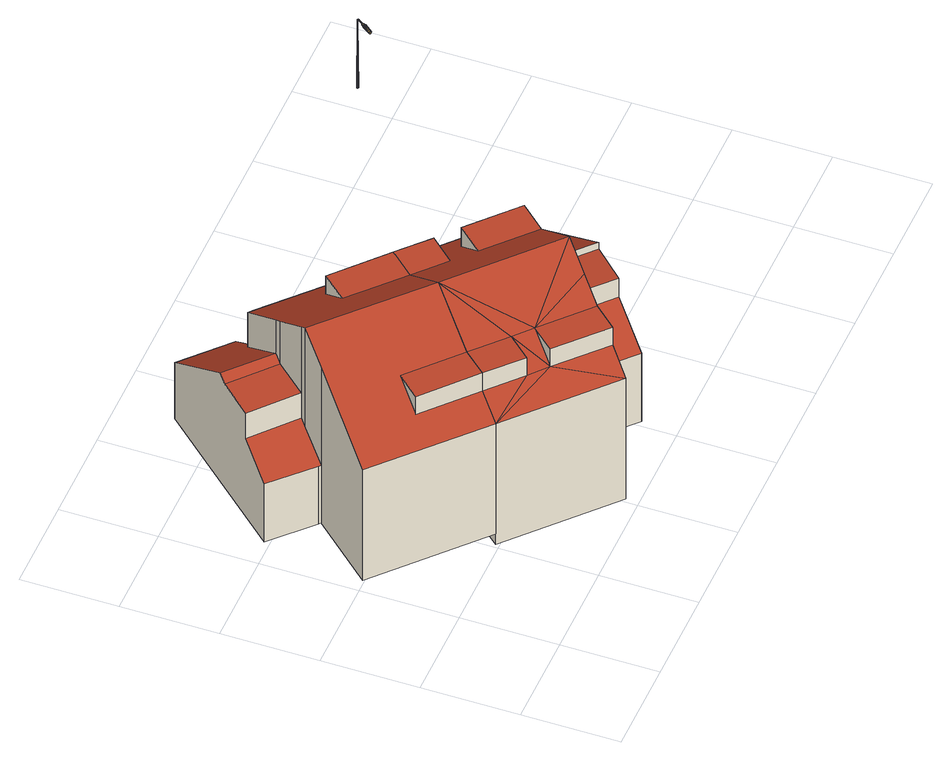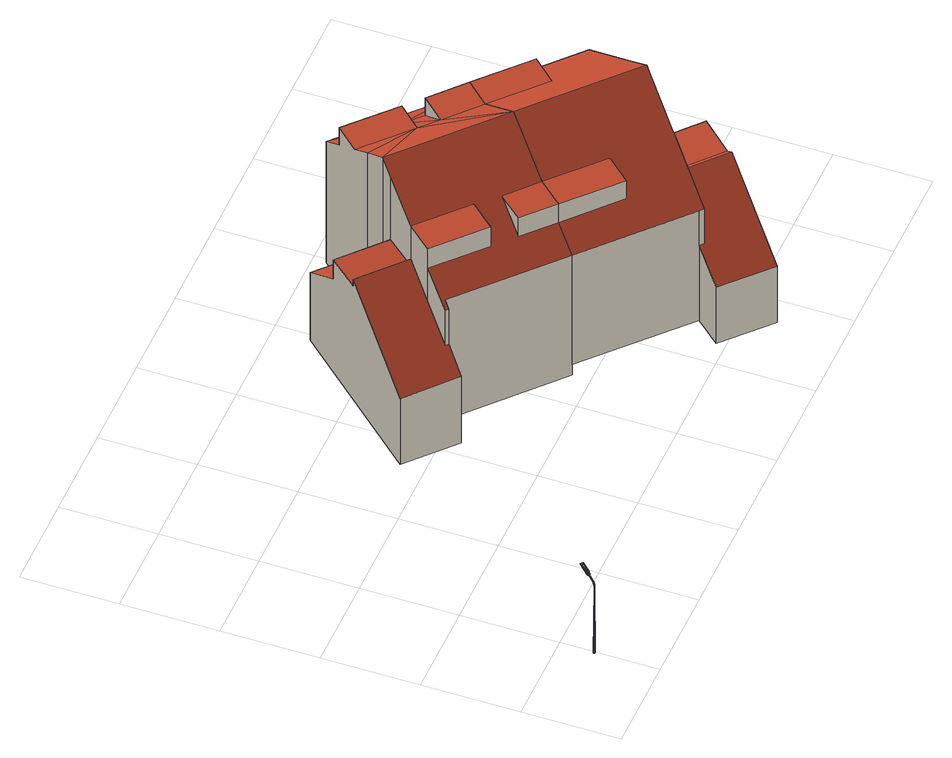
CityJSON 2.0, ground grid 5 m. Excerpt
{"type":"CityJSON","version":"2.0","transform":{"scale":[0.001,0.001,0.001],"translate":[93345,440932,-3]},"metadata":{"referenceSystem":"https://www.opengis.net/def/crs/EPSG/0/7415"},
"CityObjects":{
"building1":{"type":"Building","attributes":{"yearOfConstruction":1935,"hoogste_bouwlaag":2,"statusOmschr":"Pand in gebruik","aantalBouwlagen":3,"laagste_bouwlaag":0,"typeOmschr":"half vrijstaand","class":"Pand"},"address":[{"CountryName":"Nederland","LocalityName":"Rotterdam","ThoroughfareNumber":"2","ThoroughfareName":"Wilgenoord","PostalCode":"3054AW"}],"geometry":[{"type":"Solid","lod":"2","boundaries":[[[[0,1,2,3,4,5,6,7,8]],[[9,10,11,12]],[[13,14,15,16,17,18,19,20,21]],[[14,13,22,23]],[[24,25,26,27]],[[28,29,30,31,32,33,16,15,27,26,34,35]],[[36,37,38,39,40,41]],[[39,38,10,9]],[[42,43,44,45,46,47]],[[9,12,33,32]],[[42,47,17,16]],[[40,39,31,30]],[[39,9,32,31]],[[12,43,42,16,33]],[[47,5,4,18,17]],[[12,11,44,43]],[[23,22,21,20]],[[35,34,25,24]],[[41,40,30,29]],[[28,2,1,41,29]],[[47,46,6,5]],[[46,45,7,6]],[[38,37,8,7,45,44,11,10]],[[0,8,37,36]],[[36,41,1,0]],[[27,15,14,23,20,19,3,2,28,35,24]],[[19,18,4,3]],[[13,21,22]],[[25,34,26]]]],"semantics":{"surfaces":[{"type":"GroundSurface"},{"type":"RoofSurface"},{"type":"WallSurface"}],"values":[[0,1,1,1,1,1,1,1,1,2,2,2,2,2,2,2,2,2,2,2,2,2,2,2,2,2,2,2,2]]}}]},
"building2":{"type":"Building","attributes":{"yearOfConstruction":1935,"hoogste_bouwlaag":2,"statusOmschr":"Pand in gebruik","aantalBouwlagen":3,"laagste_bouwlaag":0,"typeOmschr":"half vrijstaand","class":"Pand"},"address":[{"CountryName":"Nederland","LocalityName":"Rotterdam","ThoroughfareNumber":"1","ThoroughfareName":"Wilgenoord","PostalCode":"3054AW"}],"geometry":[{"type":"Solid","lod":"2","boundaries":[[[[48,49,50,51,52,53,54,55]],[[56,24,27,57]],[[58,59,60,61]],[[62,63,64,65]],[[66,67,68,69]],[[70,14,23,71]],[[72,73,74,75,76]],[[77,78,79,28,35,80,57,27,15,81,82,65,64,83,84]],[[85,86,87,88,89,90,91]],[[92,93,94]],[[95,20,19]],[[70,95,93]],[[67,15,70]],[[67,70,93]],[[81,15,67]],[[81,67,96]],[[96,67,66]],[[93,95,19]],[[94,93,19]],[[15,14,70]],[[80,35,24,56]],[[61,60,73,72]],[[90,89,59,58]],[[84,83,63,62]],[[69,68,93,92]],[[71,23,20,95]],[[81,96,75,74]],[[77,84,88,87]],[[60,82,81,74,73]],[[89,65,82,60,59]],[[84,62,65,89,88]],[[66,69,92,94,51,50,75,96]],[[87,86,78,77]],[[58,61,72,76,49,48,91,90]],[[76,75,50,49]],[[94,19,52,51]],[[27,24,35,28,53,52,19,20,23,14,15]],[[54,53,28,79]],[[85,55,54,79,78,86]],[[48,55,85,91]],[[56,57,80]],[[63,83,64]],[[67,93,68]],[[70,71,95]]]],"semantics":{"surfaces":[{"type":"GroundSurface"},{"type":"RoofSurface"},{"type":"WallSurface"}],"values":[[0,1,1,1,1,1,1,1,1,1,1,1,1,1,1,1,1,1,1,1,2,2,2,2,2,2,2,2,2,2,2,2,2,2,2,2,2,2,2,2,2,2,2,2]]}}]},
"cityfurniture1":{"type":"CityFurniture","attributes":{"Lichtpunttype":"Straatverlichting","Brondatum":"12-06-2019","Buurt_nummer":"62","Masttype":"MAST 6M LPH 6M ST VERJ D89 B1","Lamptype":"SON PRO E 50W E27","Buurtnaam":"Hillegersberg Noord","Nummer":"3","Geplaatst_op":"01-01-1998","Wijknummer":"6","Nivo":"0","Datum_laatste_mutatie":"07-06-2019","Straatnaam":"Wilgenoord","Thema":"Lichtmasten","Beheerobject":"23442/OVL-003","Armatuurtype":"490 SGS 203 1X SON 50W <NB>","Objecthoogte":"6","Klasse":"Tertiaire weg","Wijknaam":"Hillegersberg-Schiebroek","class":"Paal","function":"Lichtmast"},"geometry":[{"type":"MultiSurface","lod":"2","boundaries":[[[97,98,99,100,101,102]],[[103,104,105,106,107,108]],[[109,110,111,112,113,114]],[[115,116,117,118,119,120]],[[113,112,111,121,122,123]],[[108,107,106,124,125,126]],[[127,128,117,116,115,129]],[[120,119,118,130,131,132]],[[133,134,135,136]],[[137,138,139,128,127,129]],[[140,141,142,143,144,145]],[[111,146,147,121]],[[148,149,150,151]],[[152,153,142,141,140,154]],[[117,155,156,118]],[[146,157,158,147]],[[159,145,149,148]],[[123,122,121,99,98,97]],[[160,161,162,105,104,103]],[[106,163,164,124]],[[165,166,153,152,154,167]],[[168,102,169,170]],[[171,172,173,163]],[[158,174,175,176]],[[174,177,178,175]],[[179,168,170,180]],[[143,181,133,182]],[[134,179,180,135]],[[145,144,143,182,183,149]],[[177,103,108,178]],[[105,171,163,106]],[[184,185,186,187]],[[147,158,176,188]],[[182,133,136,189]],[[190,191,192,193]],[[194,195,196,197]],[[157,198,174,158]],[[199,120,132,200]],[[172,184,187,173]],[[121,147,188,99]],[[193,192,201,202]],[[156,193,202,203]],[[204,113,123,205]],[[206,160,103,177]],[[118,156,203,130]],[[192,148,151,201]],[[207,208,209,210]],[[185,129,115,186]],[[178,108,126,211]],[[195,212,213,196]],[[99,188,214,100]],[[191,159,148,192]],[[176,175,215,216]],[[149,183,182,189,217,150]],[[173,187,208,207]],[[124,164,218,219]],[[164,207,210,218]],[[163,173,207,164]],[[208,199,200,209]],[[220,221,222,223]],[[224,225,168,179]],[[187,186,199,208]],[[188,176,216,214]],[[212,204,205,213]],[[226,227,228,229]],[[155,190,193,156]],[[230,231,232,233]],[[221,234,235,222]],[[236,114,113,204]],[[181,237,134,133]],[[237,224,179,134]],[[198,206,177,174]],[[238,239,137,240]],[[241,238,240,242]],[[243,244,245,246]],[[110,247,146,111]],[[248,249,239,238]],[[233,232,250,251]],[[175,178,211,215]],[[186,115,120,199]],[[225,97,102,168]],[[232,241,242,250]],[[252,253,254,255]],[[256,257,195,194]],[[258,248,238,241]],[[259,154,140,260]],[[261,262,191,190]],[[244,263,264,245]],[[265,266,267,268]],[[128,269,155,117]],[[242,240,185,184]],[[153,194,197,142]],[[247,270,157,146]],[[229,228,271,272]],[[251,250,172,171]],[[273,274,220,275]],[[268,267,262,261]],[[253,276,277,254]],[[260,140,145,159]],[[250,242,184,172]],[[266,278,259,267]],[[263,252,255,264]],[[278,167,154,259]],[[279,265,268,280]],[[142,197,181,143]],[[281,230,233,282]],[[270,283,198,157]],[[283,284,206,198]],[[285,236,204,212]],[[139,280,269,128]],[[267,259,260,262]],[[213,205,225,224]],[[205,123,97,225]],[[196,213,224,237]],[[262,260,159,191]],[[166,256,194,153]],[[257,285,212,195]],[[240,137,129,185]],[[269,261,190,155]],[[284,286,160,206]],[[162,251,171,105]],[[280,268,261,269]],[[197,196,237,181]],[[287,288,289,290]],[[291,292,293,294]],[[295,296,297,298]],[[274,299,221,220]],[[300,301,265,279]],[[302,303,304,305,306,307]],[[308,309,299,274]],[[310,311,312,313]],[[314,307,306,315]],[[316,317,318,319]],[[320,310,313,321]],[[322,287,290,323]],[[317,324,325,318]],[[324,326,327,325]],[[328,329,252,263]],[[303,320,321,304]],[[330,300,279,331]],[[332,333,334,335]],[[336,337,338,339]],[[299,340,234,221]],[[288,291,294,289]],[[292,341,342,293]],[[343,328,263,244]],[[272,271,167,278]],[[342,344,298,345,346,347]],[[276,348,349,350,351,277]],[[249,352,330,331,353,239]],[[354,336,339,355]],[[311,332,335,312]],[[356,295,298,344,342,341]],[[357,358,281,282,359,286]],[[360,323,361,362,363,364]],[[365,308,274,273]],[[366,343,244,243]],[[367,364,363,340]],[[309,367,340,299]],[[368,365,273,349]],[[369,370,330,352,249,371]],[[372,373,374,281,358,357]],[[375,272,278,266]],[[376,377,276,253]],[[331,279,280,139]],[[378,368,349,348,276,377]],[[379,380,227,226]],[[353,331,139,138,137,239]],[[381,379,226,382]],[[223,222,283,270]],[[234,372,357,235]],[[329,376,253,252]],[[301,375,266,265]],[[340,363,372,234]],[[383,384,385,386]],[[387,388,256,166]],[[362,361,374,373,372,363]],[[389,371,249,248]],[[390,391,110,109,114,392]],[[289,294,393,384]],[[394,389,248,258]],[[393,395,389,394]],[[374,386,230,281]],[[323,290,383,361]],[[384,393,394,385]],[[294,293,395,393]],[[293,342,347,395]],[[290,289,384,383]],[[395,347,371,389]],[[388,396,257,256]],[[361,383,386,374]],[[386,385,231,230]],[[246,245,388,387]],[[370,397,300,330]],[[222,235,284,283]],[[254,277,392,398]],[[399,398,236,285]],[[255,254,398,399]],[[264,255,399,396]],[[385,394,258,231]],[[359,282,162,161,160,286]],[[231,258,241,232]],[[235,357,286,284]],[[282,233,251,162]],[[396,399,285,257]],[[398,392,114,236]],[[245,264,396,388]],[[400,223,270,247]],[[401,382,402,403]],[[402,229,272,375]],[[346,345,370,369,371,347]],[[397,403,301,300]],[[297,404,401,405]],[[275,220,223,400]],[[298,297,405,345]],[[391,400,247,110]],[[349,273,275,350]],[[345,405,397,370]],[[351,350,391,390,392,277]],[[404,381,382,401]],[[382,226,229,402]],[[406,314,315,407]],[[350,275,400,391]],[[405,401,403,397]],[[403,402,375,301]],[[214,216,408,409]],[[126,125,124,219,410,411]],[[150,217,189,412,413,414]],[[411,410,219,415,416,417]],[[100,214,409,418]],[[355,339,367,309]],[[209,200,419,420]],[[151,150,414,421]],[[210,209,420,422]],[[201,151,421,423]],[[203,202,424,425]],[[339,338,364,367]],[[426,354,355,427]],[[102,101,100,418,428,169]],[[202,201,423,424]],[[132,131,130,429,430,431]],[[200,132,431,419]],[[130,203,425,429]],[[326,432,433,327]],[[434,322,323,360,364,338]],[[313,312,435,436]],[[437,438,328,343]],[[438,439,329,328]],[[136,135,440,441]],[[435,442,379,381]],[[439,443,376,329]],[[321,313,436,296]],[[135,180,444,440]],[[304,321,296,295]],[[319,318,437,445]],[[189,136,441,412]],[[180,170,446,444]],[[447,448,449,450,451,452]],[[433,452,451,443]],[[450,449,368,378,377,451]],[[443,451,377,376]],[[442,453,380,379]],[[312,335,442,435]],[[318,325,438,437]],[[335,334,453,442]],[[169,428,418,454,455,456]],[[449,457,365,368]],[[448,458,457,449]],[[459,406,407,460]],[[432,461,452,433]],[[457,427,308,365]],[[427,355,309,308]],[[325,327,439,438]],[[462,243,246,463,228,227]],[[305,304,295,356,341,306]],[[458,426,427,457]],[[464,465,466,467]],[[465,459,460,466]],[[327,433,443,439]],[[315,306,341,292]],[[468,316,319,469,334,333]],[[469,319,445,470,453,334]],[[471,472,336,354]],[[473,471,354,426]],[[337,474,467,322,434,338]],[[436,435,381,404]],[[460,407,291,288]],[[472,475,337,336]],[[476,473,426,458]],[[445,437,343,366]],[[463,246,387,477,271,228]],[[466,460,288,287]],[[407,315,292,291]],[[475,478,464,467,474,337]],[[477,387,166,165,167,271]],[[461,479,480,448,447,452]],[[480,476,458,448]],[[467,466,287,322]],[[296,436,404,297]],[[481,317,316,482]],[[482,316,468,333,483,484]],[[415,485,422,420,419,431,430,429,425,424,423,421,414,413,412,441,440,444,446,456,455,454,486,487,488,489,417,416]],[[408,490,488,487]],[[409,408,487,486]],[[483,333,332,491]],[[453,470,445,366,492,380]],[[490,493,489,488]],[[494,495,496,303,302,307]],[[497,494,307,314]],[[492,366,243,462,227,380]],[[498,326,324,499]],[[500,501,497,502]],[[501,497,314,406]],[[503,482,481,504]],[[473,476,505,506]],[[499,324,317,481]],[[507,508,311,310]],[[496,509,320,303]],[[509,507,310,320]],[[510,511,512,513]],[[491,332,311,508]],[[514,459,465,515]],[[516,515,514,517]],[[432,326,498,518]],[[501,406,459,514]],[[508,507,509,496,495,494,497,501,514,515,519,520,521,512,511,506,505,522,523,524,518,498,499,481,482,484,483,491]],[[461,432,518,524]],[[513,512,521,525]],[[521,475,472,512]],[[480,479,461,524,523,522]],[[519,464,478,475,521,520]],[[512,472,471,511]],[[471,473,506,511]],[[521,520,526,525]],[[527,526,520,519]],[[515,465,464,519]],[[476,480,522,505]],[[528,524,523,522,529,530]],[[531,496,509,532]],[[504,481,499,533]],[[529,522,505,534]],[[535,506,511,510]],[[517,514,501,500]],[[536,498,518,537]],[[537,518,524,528]],[[532,509,507,538]],[[539,508,491,540]],[[534,505,506,535]],[[538,507,508,539]],[[502,497,494,541]],[[503,542,543,483,484,482]],[[533,499,498,536]],[[540,491,483,543]],[[531,544,541,494,495,496]],[[527,519,515,516]],[[219,218,485,415]],[[218,210,422,485]],[[211,126,411,493]],[[170,169,456,446]],[[215,211,493,490]],[[418,409,486,454]],[[216,215,490,408]],[[493,411,417,489]],[[545,546,547,548]],[[549,550,551,552]],[[553,554,555]],[[556,557,558]],[[559,560,561]],[[562,563,564]],[[548,547,565,566]],[[567,549,552,568]],[[569,570,571,572]],[[573,567,574,575,576]],[[577,578,579,580]],[[581,555,582,569,570,583,584,585,586]],[[587,572,571,588,589,590,566,565,591,592,593]],[[582,569,572,587]],[[594,595,596,575,574,597]],[[573,598,599,600,585,584,583,570,569,582,553,550,549,567]],[[584,585,601,590,589]],[[563,556,602,603,604]],[[563,605,606]],[[556,559,546,545]],[[598,607,599]],[[562,608,609]],[[610,562,609,611,559,561,612]],[[613,614,594,595]],[[615,559,611]],[[550,553,616,551]],[[570,583,588,571]],[[556,545,548,602]],[[600,607,586]],[[586,617,618,607]],[[553,582,587,593,616]],[[567,568,597,574]],[[595,613,619,596]],[[545,556,563,564,546]],[[563,562,610,612,561,559,556]],[[579,570,583,580]],[[586,600,585]],[[620,563,605]],[[618,598,573]],[[563,606,556]],[[557,556,563]],[[549,554,550]],[[607,598,618]],[[599,598,621,622]],[[560,558,557,620,605,606]],[[607,600,599]],[[600,599,622,623]],[[563,562,605]],[[556,560,559]],[[624,549,567]],[[605,562,610]],[[625,555,554,624]],[[595,594,626,604,603,596]],[[557,563,620]],[[560,556,606]],[[554,549,624]],[[555,553,582]],[[609,611,615,584,583,570,569,608]],[[556,558,560]],[[568,552,551,616,593,592,626,594,614,594,597]],[[559,561,612,610,562,564,546]],[[583,584,589,588]],[[546,564,591,565,547]],[[625,617,586,581,555]],[[564,563,604,626,592,591]],[[585,600,623,601]],[[617,625,624,567,573,618]],[[560,606,605,610,612,561]],[[554,553,550]],[[548,566,590,601,623,622,621,576,575,596,619,596,603,602]],[[598,573,576,621]],[[627,628,629,630]],[[630,631,632,629]],[[633,634,635,630,629,636]],[[635,637,631,630]],[[638,639,640,641,637,635,634]],[[642,628,627,643]],[[644,645,646,633,636,647,648]],[[629,632,647,636]],[[638,646,645,639]],[[629,628,642,649,650,632]],[[634,633,646,638]],[[651,652,643,627,630,631]]]}]}
},
"vertices":[
[9390,19780,1132],[8230,18490,1132],[13120,14060,1132],[5210,5210,1132],[90,9840,1132],[2980,13030,1132],[2870,13130,1132],[830,15040,1132],[7040,21910,1132],[5785,16184,7772],[3596,18100,7764],[2119,16466,7782],[4307,14550,7790],[4644,9761,10298],[7206,7443,10311],[9140,9607,12316],[4028,14241,12336],[2980,13030,11230],[90,9840,8256],[5210,5210,8241],[6132,6241,9195],[3546,8548,9188],[3546,8548,10320],[6132,6241,10349],[12207,13039,10325],[9597,15397,10293],[8453,14133,10304],[11069,11766,10314],[13120,14060,8185],[8230,18490,8205],[8033,18668,8206],[6071,16500,10229],[5785,16184,10524],[4307,14550,12048],[9597,15397,9147],[12207,13039,9133],[9390,19780,4734],[7040,21910,4720],[3897,18433,8088],[6071,16500,8081],[8033,18668,5979],[8230,18490,5980],[4028,14241,5891],[4307,14550,6168],[2119,16466,6164],[830,15040,4888],[2870,13130,4831],[2980,13030,4829],
[21580,8770,457],[15350,1890,457],[13150,3880,457],[10230,680,457],[5210,5210,457],[13120,14060,457],[18050,9640,457],[19210,10910,457],[13769,11623,10309],[12634,10371,10291],[18313,5162,7762],[16095,7172,7782],[14714,5628,7681],[16922,3626,7661],[17268,8484,10371],[14841,10669,10360],[13673,9380,10344],[16095,7172,10359],[12255,2899,10332],[9849,5063,10330],[8773,3876,10351],[11166,1706,10350],[8935,5887,10293],[7847,4687,10303],[16922,3626,6445],[14714,5628,6463],[14197,5051,5928],[13150,3880,4844],[15350,1890,4829],[18452,9800,7917],[18312,9926,7916],[18050,9640,8185],[13769,11623,9131],[14197,5051,12334],[14714,5628,11798],[14841,10669,9131],[17268,8484,9143],[19210,10910,4729],[18312,9926,5687],[18452,9800,5684],[17268,8484,6956],[16095,7172,8222],[18313,5162,8185],[21580,8770,4685],[11166,1706,9216],[8773,3876,9213],[10230,680,8257],[7847,4687,9199],[13150,3880,11250],
[30654,21905,5612],[30654,21906,5615],[30655,21907,5617],[30641,21891,5625],[30640,21890,5622],[30640,21890,5620],[30663,21937,5623],[30662,21939,5623],[30660,21941,5624],[30645,21925,5635],[30648,21923,5634],[30649,21921,5634],[30689,21946,5579],[30691,21947,5581],[30679,21934,5595],[30679,21934,5593],[30677,21932,5591],[30689,21945,5577],[30628,21933,5621],[30627,21933,5619],[30626,21932,5617],[30613,21916,5625],[30613,21917,5627],[30613,21917,5629],[30667,21921,5607],[30667,21920,5605],[30666,21919,5603],[30631,21908,5643],[30633,21906,5643],[30634,21904,5642],[30640,21947,5609],[30639,21946,5607],[30641,21948,5611],[30599,21900,5630],[30599,21900,5632],[30599,21901,5635],[30627,21897,5607],[30631,21893,5609],[30618,21878,5613],[30614,21882,5611],[30653,21962,5599],[30652,21961,5597],[30651,21960,5595],[30644,21930,5591],[30645,21927,5591],[30647,21926,5590],[30635,21913,5599],[30634,21915,5600],[30632,21917,5600],[30681,21937,5599],[30669,21923,5611],[30616,21906,5609],[30620,21903,5607],[30606,21888,5611],[30603,21891,5613],[30656,21940,5580],[30658,21939,5579],[30654,21942,5580],[30625,21930,5612],[30612,21915,5620],[30682,21940,5603],[30669,21926,5615],[30629,21921,5602],[30676,21952,5610],[30675,21954,5610],[30673,21956,5610],[30642,21928,5634],[30626,21911,5642],[30666,21951,5567],[30668,21950,5567],[30664,21953,5567],[30638,21890,5615],[30626,21874,5625],[30624,21875,5620],[30655,21944,5623],[30651,21946,5621],[30637,21930,5632],[30668,21930,5619],[30654,21914,5629],[30655,21910,5626],[30666,21933,5621],[30652,21917,5632],[30635,21891,5611],[30621,21876,5616],[30639,21910,5600],[30623,21899,5606],[30621,21900,5606],[30647,21948,5619],[30644,21949,5615],[30630,21933,5626],[30633,21932,5629],[30656,21908,5621],[30610,21885,5611],[30625,21928,5608],[30626,21924,5604],[30614,21910,5611],[30612,21913,5615],[30662,21935,5580],[30666,21933,5581],[30655,21921,5593],[30651,21923,5591],[30681,21944,5606],[30616,21917,5634],[30601,21901,5639],[30600,21895,5616],[30599,21898,5620],[30598,21900,5625],[30674,21931,5587],[30663,21919,5599],[30679,21948,5608],[30623,21914,5641],[30619,21916,5638],[30604,21899,5643],[30607,21897,5646],[30638,21901,5641],[30670,21932,5584],[30659,21919,5595],[30642,21892,5629],[30640,21897,5638],[30641,21895,5634],[30609,21886,5611],[30612,21894,5648],[30616,21891,5649],[30713,21975,5552],[30713,21980,5555],[30703,21969,5573],[30704,21965,5571],[30647,21906,5604],[30651,21905,5608],[30685,21984,5521],[30687,21980,5520],[30681,21972,5537],[30678,21977,5538],[30692,21985,5577],[30687,21987,5575],[30677,21975,5593],[30681,21973,5594],[30712,21985,5556],[30702,21974,5575],[30685,21943,5574],[30644,21907,5602],[30668,21976,5588],[30664,21975,5584],[30656,21963,5603],[30672,21976,5591],[30660,21962,5606],[30691,21976,5520],[30695,21973,5520],[30688,21965,5537],[30684,21969,5537],[30693,21949,5584],[30678,21988,5571],[30675,21987,5568],[30664,21961,5608],[30669,21959,5610],[30705,21971,5522],[30709,21971,5524],[30702,21963,5542],[30698,21963,5540],[30672,21947,5567],[30676,21944,5569],[30682,21988,5573],[30651,21946,5581],[30640,21934,5593],[30637,21941,5599],[30638,21938,5595],[30700,21971,5521],[30693,21964,5538],[30659,21966,5574],[30660,21962,5571],[30649,21950,5584],[30648,21954,5587],[30638,21945,5603],[30694,21954,5588],[30673,21964,5553],[30670,21968,5554],[30719,21979,5530],[30720,21984,5532],[30712,21971,5550],[30713,21973,5526],[30707,21965,5544],[30661,21957,5569],[30660,21970,5577],[30649,21957,5591],[30696,21982,5577],[30685,21970,5595],[30693,21957,5591],[30692,21962,5593],[30681,21944,5571],[30689,21966,5594],[30720,22017,5491],[30715,22019,5491],[30711,22014,5514],[30716,22012,5514],[30710,22019,5490],[30705,22018,5489],[30701,22014,5511],[30706,22014,5513],[30698,22013,5487],[30695,22009,5486],[30691,22005,5506],[30693,22008,5508],[30721,21989,5534],[30669,21981,5562],[30669,21977,5559],[30703,22018,5444],[30701,22017,5444],[30701,22016,5465],[30702,22017,5466],[30703,22019,5466],[30705,22020,5444],[30727,21991,5511],[30727,21995,5513],[30696,22008,5443],[30696,22003,5443],[30695,22002,5464],[30695,22007,5464],[30709,22022,5444],[30708,22021,5467],[30702,21989,5443],[30707,21986,5443],[30706,21986,5463],[30702,21988,5463],[30698,22013,5444],[30697,22012,5465],[30725,22014,5491],[30720,22009,5515],[30712,21985,5443],[30711,21984,5464],[30717,21984,5443],[30716,21983,5464],[30705,21977,5502],[30710,21977,5503],[30672,21984,5565],[30662,21972,5581],[30697,21998,5443],[30699,21993,5443],[30699,21992,5463],[30696,21997,5464],[30733,22009,5467],[30731,22013,5468],[30728,22010,5491],[30730,22006,5491],[30720,21994,5536],[30701,22017,5488],[30697,22011,5510],[30700,21979,5502],[30695,22010,5509],[30688,22002,5528],[30689,22003,5529],[30691,22005,5530],[30715,21975,5527],[30716,21976,5528],[30709,21968,5547],[30708,21967,5546],[30673,21985,5566],[30664,21974,5583],[30734,22004,5467],[30731,22001,5490],[30699,22014,5488],[30699,21978,5577],[30699,21980,5577],[30687,21968,5594],[30722,22006,5515],[30714,22002,5537],[30716,22000,5537],[30717,21998,5536],[30723,22005,5514],[30725,21986,5510],[30696,21981,5501],[30726,22000,5514],[30722,21982,5508],[30682,21995,5549],[30681,21993,5547],[30683,21996,5550],[30709,21989,5557],[30708,21991,5558],[30706,21993,5558],[30669,21972,5556],[30714,21977,5505],[30719,21979,5506],[30720,21981,5507],[30690,21990,5502],[30693,21986,5502],[30689,21995,5503],[30684,21989,5522],[30710,22005,5536],[30705,22007,5536],[30697,21998,5556],[30702,21996,5557],[30676,21960,5552],[30681,21957,5553],[30688,21998,5552],[30699,21957,5563],[30701,21958,5565],[30698,21955,5562],[30700,22007,5534],[30692,21998,5555],[30695,22006,5532],[30685,21955,5554],[30678,21990,5544],[30694,21954,5559],[30690,21953,5556],[30703,21961,5568],[30684,21993,5524],[30677,21982,5540],[30677,21986,5542],[30689,21999,5505],[30685,21998,5526],[30714,22023,5444],[30713,22022,5467],[30627,21878,5639],[30628,21876,5635],[30618,21889,5648],[30619,21888,5648],[30217,21440,5720],[30215,21441,5720],[30213,21443,5720],[30222,21445,5758],[30224,21443,5757],[30225,21442,5757],[30627,21875,5630],[30207,21455,5748],[30210,21453,5752],[30209,21446,5722],[30213,21451,5755],[30207,21450,5725],[30205,21452,5729],[30205,21455,5734],[30734,21999,5467],[30731,21996,5489],[30626,21874,5627],[30205,21455,5739],[30205,21455,5741],[30205,21455,5744],[30722,21985,5443],[30721,21984,5464],[30726,22012,5491],[30692,21999,5484],[30693,22004,5485],[30704,21983,5483],[30708,21981,5483],[30713,21980,5484],[30224,21433,5722],[30221,21436,5720],[30693,21994,5483],[30718,21981,5485],[30228,21431,5725],[30700,21986,5483],[30231,21430,5729],[30727,21988,5465],[30729,21991,5465],[30726,21988,5487],[30724,21985,5486],[30723,21984,5486],[30726,21987,5465],[30697,21990,5483],[30233,21429,5739],[30233,21429,5736],[30233,21429,5734],[30730,21991,5488],[30732,21994,5466],[30719,22023,5444],[30718,22022,5467],[30726,21988,5444],[30690,21978,5520],[30683,21970,5537],[30728,22018,5444],[30724,22021,5444],[30723,22020,5468],[30727,22017,5468],[30701,21991,5443],[30701,21990,5463],[30698,21987,5483],[30735,22004,5444],[30734,22009,5444],[30734,21999,5444],[30729,22015,5468],[30731,22014,5444],[30733,21995,5444],[30675,21961,5553],[30730,22016,5444],[30728,21989,5444],[30730,21991,5444],[30707,21986,5173],[30702,21989,5173],[30699,21993,5173],[30701,21991,5173],[30218,21448,5757],[30234,21430,5744],[30233,21432,5748],[30231,21435,5752],[30228,21438,5755],[30625,21881,5643],[30697,21998,5173],[30695,21984,5502],[30622,21883,5646],[30705,22020,5173],[30703,22018,5173],[30701,22017,5173],[30709,22022,5173],[30717,21984,5173],[30712,21985,5173],[30712,22051,1147],[30714,22023,5173],[30701,22049,1147],[30684,21968,1147],[30694,21962,1147],[30733,21995,5173],[30734,21999,5173],[30696,22008,5173],[30696,22003,5173],[30698,22013,5173],[30763,22006,1147],[30735,22004,5173],[30734,22009,5173],[30761,22019,1147],[30719,22023,5173],[30724,22021,5173],[30737,22046,1147],[30725,22051,1147],[30722,21985,5173],[30728,22018,5173],[30730,22016,5173],[30731,22014,5173],[30730,21991,5173],[30728,21989,5173],[30726,21988,5173],[30755,22030,1147],[30751,22035,1147],[30747,22039,1147],[30741,21964,1147],[30751,21972,1147],[30747,21968,1147],[30680,22036,1147],[30672,22025,1147],[30706,21957,1147],[30758,21983,1147],[30762,21995,1147],[30718,21956,1147],[30730,21959,1147],[30669,22013,1147],[30668,22001,1147],[30670,21989,1147],[30689,22043,1147],[30680,21973,1147],[30676,21977,1147],[30684,22040,1147],[30194,21524,5717],[30221,21555,5710],[30219,21557,5710],[30192,21526,5717],[29925,21001,5801],[30114,21214,5753],[30117,21212,5753],[29928,20998,5801],[30302,21427,5705],[30082,21232,5666],[30270,21445,5613],[29803,21082,5817],[30259,21489,5795],[30247,21503,5789],[30212,21544,5758],[30235,21517,5778],[30239,21520,5758],[30320,21448,5758],[29912,20986,5817],[30330,21459,5710],[30221,21559,5710],[30220,21558,5706],[29911,20985,5805],[29914,20983,5805],[30313,21470,5699],[30311,21471,5699],[30314,21474,5698],[30315,21473,5698],[29803,21081,5805],[29909,20982,5805],[29798,21080,5805],[29800,21083,5805],[30234,21536,5664],[30309,21469,5664],[30310,21470,5677],[30234,21536,5677],[30242,21470,5613],[30328,21456,5699],[30236,21538,5699],[30233,21540,5699],[30219,21553,5699],[30215,21493,5613],[30330,21459,5698],[30238,21541,5698],[30236,21543,5698],[30220,21557,5698],[30332,21461,5710],[30335,21458,5710],[30333,21457,5698],[29912,20980,5813],[29801,21079,5813],[29798,21081,5813],[29912,20980,5805],[29817,21097,5801],[30005,21310,5753],[30193,21523,5705],[30217,21554,5699],[29801,21084,5817],[29799,21082,5817],[29910,20984,5817],[30290,21468,5778],[30262,21493,5778],[30027,21281,5666],[30314,21471,5714],[30316,21473,5751],[30294,21472,5758],[30237,21544,5751],[30266,21497,5758],[29803,21081,5813],[29914,20983,5813],[30235,21541,5714],[30305,21425,5705],[29845,21065,5705],[29839,21068,5719],[29800,21083,5813],[30274,21479,5789],[29814,21099,5801],[30003,21312,5753],[30191,21525,5705],[29894,21019,5719],[29890,21025,5705],[29913,20981,5817],[30385,21555,5656],[30310,21622,5656],[30311,21623,5678],[30387,21556,5678],[30312,21472,5698],[30236,21539,5698],[30311,21628,5677],[30390,21557,5677],[30388,21555,5678],[30309,21625,5678],[30313,21470,5698],[30394,21562,5740],[30315,21472,5751],[30312,21469,5714],[30311,21468,5699],[30232,21534,5664],[30308,21467,5664],[30233,21539,5714],[30235,21542,5751],[30315,21632,5740],[30234,21541,5698],[30232,21538,5699],[30233,21535,5677],[30234,21536,5699],[30310,21470,5699],[30309,21468,5677]
]}
